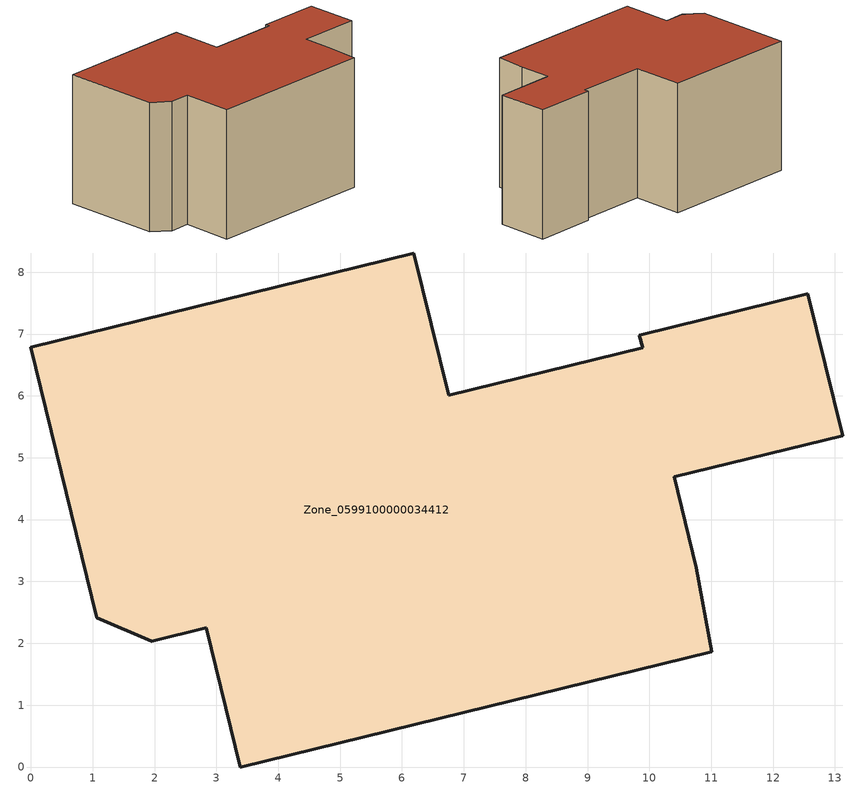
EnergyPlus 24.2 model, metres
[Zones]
Zone_0599100000034412
 floor ground (C_G): 10.4,4.69 10.76,3.22 11.01,1.86 3.38,0 2.83,2.25 1.95,2.03 1.07,2.41 0,6.79 6.19,8.31 6.75,6.01 9.89,6.78 9.83,6.98 12.56,7.65 13.12,5.36 z0
 wall outside (C_F): 10.76,3.22 10.4,4.69 13.12,5.36 12.56,7.65 9.83,6.98 9.89,6.78 6.75,6.01 6.19,8.31 0,6.79 1.07,2.41 1.95,2.03 2.83,2.25 3.38,0 11.01,1.86 10.76,3.22 z0:5.93
 roof outside (C_R): 11.01,1.86 10.76,3.22 10.4,4.69 13.12,5.36 12.56,7.65 9.83,6.98 9.89,6.78 6.75,6.01 6.19,8.31 0,6.79 1.07,2.41 1.95,2.03 2.83,2.25 3.38,0 z5.93
[BUILDING]
Pand.0599100000034412: North Axis=0; Terrain=City; Loads Convergence Tolerance Value=0.04; Temperature Convergence Tolerance Value=0.4; Solar Distribution=FullExterior; Maximum Number of Warmup Days=25; Minimum Number of Warmup Days=1
[Site:Location]
Rotterdam.The.Hague.AP_ZH_NLD Design_Conditions: Latitude=51.96; Longitude=4.45; Time Zone=1; Elevation=-4.5
[SITE:GROUNDTEMPERATURE:BUILDINGSURFACE]
18, 18, 18, 18, 18, 18, 18, 18, 18, 18, 18, 18
[MATERIAL] Thermal Absorptance=0.9; Solar Absorptance=0.7; Visible Absorptance=0.7
Name | Roughness | Thickness | Conductivity | Density | Specific Heat
G.TC.1965-1974 | MediumSmooth | 0.15 | 0.882353 | 540 | 1210
F.TC.1965-1974 | Rough | 0.3 | 0.697674 | 1920 | 840
R.TC.1965-1974 | MediumRough | 0.2 | 0.232558 | 1500 | 1000
[CONSTRUCTION]
C_G: G.TC.1965-1974
C_F: F.TC.1965-1974
C_R: R.TC.1965-1974
[ZONE]
Zone_0599100000034412: Type=1; Multiplier=1; Ceiling Height=Autocalculate; Volume=Autocalculate; Floor Area=autocalculate; Part of Total Floor Area=Yes
[ZONEINFILTRATION:DESIGNFLOWRATE]
Infil_Zone_0599100000034412: Zone or ZoneList or Space or SpaceList=Zone_0599100000034412; Schedule=AlwaysOn; Design Flow Rate Calculation Method=Flow/Area; Flow Rate per Floor Area=0.003; Constant Term Coefficient=1; Temperature Term Coefficient=0; Velocity Term Coefficient=0; Velocity Squared Term Coefficient=0
[HVACTEMPLATE:ZONE:IDEALLOADSAIRSYSTEM]
Zone_0599100000034412: Maximum Heating Supply Air Temperature=50; Minimum Cooling Supply Air Temperature=13; Maximum Heating Supply Air Humidity Ratio=0.0156; Minimum Cooling Supply Air Humidity Ratio=0.0077; Heating Limit=NoLimit; Cooling Limit=NoLimit; Dehumidification Control Type=ConstantSensibleHeatRatio; Cooling Sensible Heat Ratio=0.7; Dehumidification Setpoint=60; Humidification Control Type=None; Humidification Setpoint=30; Outdoor Air Method=None; Outdoor Air Flow Rate per Person=0.00944; Outdoor Air Flow Rate per Zone Floor Area=0; Outdoor Air Flow Rate per Zone=0; Demand Controlled Ventilation Type=None; Outdoor Air Economizer Type=NoEconomizer; Heat Recovery Type=None; Sensible Heat Recovery Effectiveness=0.7; Latent Heat Recovery Effectiveness=0.65
[ZONECONTROL:THERMOSTAT]
ThermostatControl_Zone_0599100000034412: Zone or ZoneList=Zone_0599100000034412; Control Type Schedule=DualSetpointControlType; Control 1=Thermostat_Zone_0599100000034412; Temperature Difference Between Cutout And Setpoint=0
[THERMOSTATSETPOINT:DUALSETPOINT]
Thermostat_Zone_0599100000034412: Heating Setpoint Temperature Schedule=HeatingSetpoint_Zone_0599100000034412; Cooling Setpoint Temperature Schedule=CoolingSetpoint_Zone_0599100000034412
[SCHEDULE:COMPACT]
HeatingSetpoint_Zone_0599100000034412: Through: 12/31, For: AllDays, Until: 24:00, 21
CoolingSetpoint_Zone_0599100000034412: Through: 12/31, For: AllDays, Until: 24:00, 24
DualSetpointControlType: Through: 12/31, For: AllDays, Until: 24:00, 4
AlwaysOn: Through: 12/31, For: AllDays, Until: 24:00, 1
